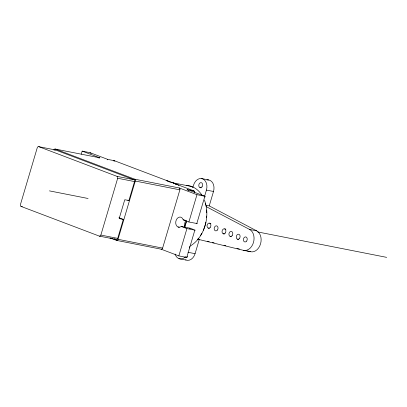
<?xml version="1.0" encoding="UTF-8"?>
<svg xmlns="http://www.w3.org/2000/svg" width="407" height="407" viewBox="0 0 407 407"><rect width="100%" height="100%" fill="white"/><g stroke="black" fill="none" stroke-linecap="round" stroke-linejoin="round"><path stroke-width="0.61" d="M186.604 220.736L184.773 225.809M81.258 154.156L82.158 151.119L90.12 152.691L91.122 153.576M99.349 236.121A1.536 1.145 -78.8 0 0 100.86 235.063L117.689 178.251A1.536 1.145 -78.8 0 0 117.048 176.373L38.772 146.673A1.536 1.145 -78.8 0 0 37.261 147.736L20.436 204.543A1.536 1.145 -78.8 0 0 21.072 206.42L99.349 236.121L116.183 239.438A1.536 1.145 -78.8 0 0 117.694 238.38L123.316 219.404L118.905 217.73M123.316 219.404L119.175 218.584L124.756 199.73L128.897 200.549L134.519 181.573A1.536 1.145 -78.8 0 0 133.883 179.696L55.606 149.995L38.772 146.673M109.987 237.907L116.504 240.379A1.536 1.145 -78.8 0 0 118.015 239.316L135.277 181.039A1.536 1.145 -78.8 0 0 134.636 179.161L55.286 149.054A1.536 1.145 -78.8 0 0 53.81 150.005M116.504 240.379L161.111 249.176A1.536 1.145 -78.8 0 0 162.617 248.112L179.879 189.835A1.536 1.145 -78.8 0 0 179.243 187.958L134.636 179.161M192.821 187.596L193.534 185.195A9.224 6.853 -78.8 0 1 202.594 178.831A9.224 6.853 -78.8 0 1 206.43 190.089L204.655 196.093M161.111 249.176L178.841 255.901L186.93 228.602L195.233 230.194L190.166 228.2L181.242 226.445A5.123 3.805 -78.8 0 1 176.043 224.7A5.123 3.805 -78.8 0 1 178.124 217.674A5.123 3.805 -78.8 0 1 183.201 219.831L188.889 221.988L197.197 223.575L196.734 223.341M188.889 221.988L196.973 194.688L204.96 196.266L205.189 196.561L204.853 197.12M189.438 247.975L189.972 246.174M194.841 230.159L186.752 257.463L178.841 255.901M196.8 223.55L204.884 196.245L187.154 189.52L193.717 190.812A1.023 0.682 -69.2 0 1 194.098 191.926M185.546 259.839A9.224 6.853 -78.8 0 0 195.08 253.678L199.349 239.27M197.822 239.224L243.417 250.32L250.488 251.714A10.964 8.145 -78.8 0 0 260.536 243.925A10.964 8.145 -78.8 0 0 256.669 230.85L209.234 205.891L213.502 191.483A9.224 6.853 -78.8 0 0 206.934 179.965M107.575 159.824L107.743 159.437M184.585 226.282L184.824 225.692M184.539 226.399L184.681 226.048M194.526 192.715L194.358 192.689A1.536 1.145 -78.8 0 0 193.717 190.812L177.93 184.824M55.286 149.054L99.888 157.85A1.536 1.145 -78.8 0 0 98.886 158.084M201.648 178.571L208.72 179.965M199.99 187.627L201.165 187.856M166.87 180.627L167.145 180.728A27.086 2.264 16.5 0 0 169.047 181.425L173.077 182.855L191.758 186.538A1.023 0.682 -69.2 0 1 192.201 187.286M206.43 190.089L213.502 191.483M117.048 176.373L133.883 179.696M135.277 181.039L179.879 189.835M117.689 178.251L134.519 181.573M205.698 205.194L209.234 205.891M206.069 206.553L249.598 229.456L256.669 230.85M49.43 190.873L88.075 198.494M257.621 231.919L386.65 257.361M209.691 223.194L210.867 223.428M183.201 219.831L184.987 220.182M224.695 228.887L225.87 229.121M208.242 228.093L209.417 228.327M223.245 233.786L224.42 234.02M230.128 236.401L231.308 236.63M178.129 227.03L179.319 227.264M237.454 239.179L238.634 239.413M21.072 206.42L22.319 206.664M100.86 235.063L117.694 238.38M188.009 252.284L195.08 253.678M118.015 239.316L162.617 248.112M178.948 258.654L186.019 260.048M207.356 241.219L209.203 241.672M212.286 242.419L214.133 242.872M223.992 245.268L225.839 245.716M236.93 248.418L239.397 249.018M247.405 250.966L250.488 251.714M187.154 189.52L188.645 190.583M169.241 181.497L167.145 180.728M90.069 152.681L107.799 159.407L114.367 160.704L166.962 180.662M82.158 151.119L99.888 157.85M179.243 187.958L196.973 194.688M127.798 200.132L128.897 200.549M181.242 226.445L186.93 228.602M185.572 257.015L187.022 257.438L187.245 256.227M114.403 238.767L116.183 239.438M177.243 184.559L178.022 184.854A1.023 0.682 -69.2 0 1 178.464 185.531M177.076 184.493L175.727 183.954L176.038 184.076A27.869 2.33 16.5 0 0 177.493 184.656M194.363 192.572L194.622 192.699M173.077 182.855L175.88 184.015M190.166 228.2A5.123 3.805 -78.8 0 1 189.565 228.586M185.668 227.752A5.123 3.805 -78.8 0 1 185.77 220.726M205.362 203.632A31.008 23.036 -78.8 0 1 205.637 204.65M206.563 209.951A31.008 23.036 -78.8 0 1 206.736 212.708M206.685 216.061A31.008 23.036 -78.8 0 1 206.553 217.745M205.871 222.217A31.008 23.036 -78.8 0 1 203.312 230.245M201.857 233.216A31.008 23.036 -78.8 0 1 200.473 235.546M198.626 238.141A31.008 23.036 -78.8 0 1 197.293 239.733M186.294 185.404A32.036 23.799 -78.8 0 1 202.096 195.446M204.385 200.02A32.036 23.799 -78.8 0 1 190.883 245.614M169.18 181.863A32.036 23.799 -78.8 0 1 176.714 184.722M186.691 220.92A32.036 23.799 -78.8 0 1 184.763 226.501M166.784 180.591A1.023 0.682 -69.2 0 1 167.226 181.268M113.36 160.938A1.536 1.145 -78.8 0 1 114.367 160.704A1.023 0.682 -69.2 0 1 114.81 161.376M54.599 150.229A1.536 1.145 -78.8 0 1 55.606 149.995M185.419 256.827A9.224 6.853 -78.8 0 1 175.056 254.039M249.598 229.456A10.964 8.145 -78.8 0 1 253.464 242.531A10.964 8.145 -78.8 0 1 243.417 250.32M246.601 241.112A2.564 1.903 -78.8 0 0 245.894 236.94A2.564 1.903 -78.8 0 0 243.417 240.247A2.564 1.903 -78.8 0 0 246.601 241.112M239.479 238.41A2.564 1.903 -78.8 0 0 238.772 234.239A2.564 1.903 -78.8 0 0 236.294 237.546A2.564 1.903 -78.8 0 0 239.479 238.41M232.153 235.628A2.564 1.903 -78.8 0 0 231.446 231.461A2.564 1.903 -78.8 0 0 228.968 234.763A2.564 1.903 -78.8 0 0 232.153 235.628M225.264 233.013A2.564 1.903 -78.8 0 0 224.562 228.846A2.564 1.903 -78.8 0 0 222.08 232.153A2.564 1.903 -78.8 0 0 225.264 233.013M217.404 230.031A2.564 1.903 -78.8 0 0 216.697 225.865A2.564 1.903 -78.8 0 0 214.219 229.166A2.564 1.903 -78.8 0 0 217.404 230.031M210.261 227.325A2.564 1.903 -78.8 0 0 209.559 223.153A2.564 1.903 -78.8 0 0 207.077 226.46A2.564 1.903 -78.8 0 0 210.261 227.325M202.009 186.854A2.564 1.903 -78.8 0 0 201.307 182.682A2.564 1.903 -78.8 0 0 198.825 185.989A2.564 1.903 -78.8 0 0 202.009 186.854"/></g></svg>
